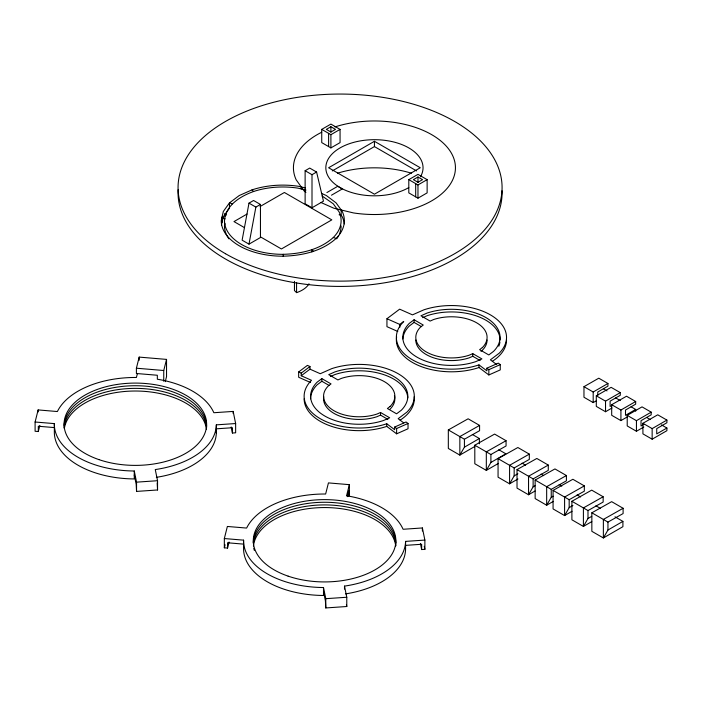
<?xml version="1.0" encoding="UTF-8"?>
<svg xmlns="http://www.w3.org/2000/svg" width="702" height="702" viewBox="0 0 702 702"><rect width="100%" height="100%" fill="white"/><g stroke="black" fill="none" stroke-linecap="round" stroke-linejoin="round"><path stroke-width="1.05" d="M248.991 203.132L242.12 240.172L248.991 244.138L260.451 237.522L260.451 204.457L253.58 200.491L248.991 203.132L255.87 207.099L260.451 204.457M248.991 244.138L255.87 207.099M221.437 225.035L223.324 216.751L229.475 208.178L229.475 202.887L239.259 195.525L252.009 189.882A61.565 35.548 0 0 1 298.727 186.328L305.37 187.917M225.009 223.578L224.464 225.947A58.327 33.67 0 0 0 228.905 238.838M39.83 425.491L38.303 431.537L35.1 431.265L35.1 422.007L38.136 409.924L57.38 411.539A81.002 46.771 0 0 1 136.407 377.474L137.425 373.438M231.186 426.956L232.423 433.02L235.644 432.801L235.644 423.534L233.161 411.416L213.856 412.732A81.002 46.771 0 0 0 157.336 379.229L157.336 375.254L136.399 373.499L136.399 368.208L139.189 357.107L166.541 359.398L166.541 376.597L165.277 381.642M163.75 381.256L163.75 370.507L166.541 359.398M229.063 542.032L227.536 548.069L224.333 547.806L224.333 538.548L227.369 526.465L246.613 528.071A81.002 46.771 0 0 1 325.64 494.015L328.439 482.906L349.368 484.661L349.368 493.918L348.903 495.77L346.806 495.594M224.333 547.806L225.096 544.787M349.368 484.661L346.569 495.761A81.002 46.771 0 0 1 403.088 529.273L422.393 527.957L424.877 540.075L424.877 549.341L421.656 549.561L420.419 543.497M347.35 496.647L348.903 490.479L348.903 495.77M464.426 439.224L464.426 447.165L459.845 455.098L448.324 448.455L448.324 429.931L468.129 418.796L479.58 425.412L479.58 430.703L464.426 439.224L448.324 429.931M490.9 454.51L490.9 462.451L486.319 470.384L474.806 463.741L474.806 445.217L494.603 434.09L506.063 440.698L506.063 445.989L490.9 454.51L474.806 445.217M514.162 467.944L514.162 475.877L509.582 483.818L498.06 477.167L498.06 458.643L517.865 447.516L529.317 454.124L529.317 459.415L514.162 467.944L498.06 458.643M533.125 478.887L533.125 486.828L528.545 494.761L517.023 488.109L517.023 469.594L536.828 458.459L548.28 465.075L548.28 470.366L533.125 478.887L517.023 469.594M551.245 489.355L551.245 497.288L546.665 505.229L535.143 498.578L535.143 480.054L554.949 468.927L566.409 475.535L566.409 480.826L551.245 489.355L535.143 480.054M569.173 499.701L569.173 507.634L564.592 515.575L553.071 508.924L553.071 490.408L572.876 479.273L584.327 485.889L584.327 491.181L569.173 499.701L553.071 490.408M587.986 510.565L587.986 518.506L583.406 526.439L571.893 519.787L571.893 501.272L591.689 490.136L603.15 496.753L603.15 502.044L587.986 510.565L571.893 501.272M607.95 522.086L607.95 530.028L603.369 537.96L591.847 531.317L591.847 512.793L611.653 501.658L623.104 508.274L623.104 513.566L607.95 522.086L591.847 512.793M305.993 190.075L297.885 188.136A58.327 33.67 0 0 0 253.624 191.497C240.426 196.227 225.588 205.195 224.464 220.656A58.327 33.67 0 0 0 282.792 254.335C300.737 253.878 319.621 249.859 333.301 237.495A58.327 33.67 0 0 0 339.127 211.943L333.301 203.826L322.174 196.025M226.553 214.759L224.807 216.076L224.807 213.434M321.419 193.357L326.325 195.525L336.109 202.887L342.251 211.46A61.565 35.548 0 0 1 336.109 238.434C321.665 251.483 301.737 255.73 282.792 256.204A61.565 35.548 0 0 1 221.227 220.656L223.324 211.46L229.475 202.887L232.283 203.826M310.521 382.511L298.657 377.255L298.657 371.963L307.406 365.382L309.977 366.523L309.977 369.164L301.228 375.754L311.512 380.308A55.081 31.801 0 0 0 320.261 418.699A55.081 31.801 0 0 0 386.758 423.754L394.647 429.685L394.647 427.044L406.054 421.99L408.029 423.473L408.029 428.764L396.621 433.818L386.758 426.395A55.081 31.801 0 0 1 304.133 398.85M301.228 375.754L301.228 373.104L309.977 366.523M397.815 331.476L386.942 326.658L386.942 318.726L399.64 309.17L412.486 314.865L423.903 309.81A55.081 31.801 0 0 1 490.391 314.865A55.081 31.801 0 0 1 499.148 353.255L490.391 359.836L496.7 364.592M321.858 378.615L317.12 382.178A48.605 28.062 0 0 0 324.842 416.049A48.605 28.062 0 0 0 383.511 420.507L389.689 417.778L380.528 412.486L377.035 414.031A35.644 20.577 0 0 1 334.012 410.758A35.644 20.577 0 0 1 328.343 385.916L331.028 383.906L321.858 378.615L321.858 381.256L317.12 384.828A48.605 28.062 0 0 0 310.609 398.85M399.789 327.395L399.789 324.421L403.738 321.455A55.081 31.801 0 0 0 412.486 359.836A55.081 31.801 0 0 0 478.983 364.891L486.872 370.832L486.872 368.181L498.28 363.127L500.254 364.619L500.254 369.91L488.846 374.956L478.983 367.541A55.081 31.801 0 0 1 421.595 366.725A55.081 31.801 0 0 1 396.621 336.89M414.092 319.752L409.345 323.324A48.605 28.062 0 0 0 417.076 357.195A48.605 28.062 0 0 0 475.745 361.653L481.923 358.915L472.753 353.624L469.261 355.177A35.644 20.577 0 0 1 426.237 351.904A35.644 20.577 0 0 1 420.577 327.062L423.253 325.044L414.092 319.752L414.092 322.402L409.345 325.965A48.605 28.062 0 0 0 402.869 338.952M480.967 351.298L482.309 350.289A35.644 20.577 0 0 0 487.083 339.996M321.735 129.387L330.905 124.096L340.066 129.387L340.066 142.611L330.905 147.903L321.735 142.611L321.735 129.387L330.905 134.679L340.066 129.387M330.905 126.737L326.325 129.387L330.905 132.029L335.486 129.387L330.905 126.737L330.905 132.187M305.124 170.726L309.714 168.076L316.584 172.043L323.455 201.149L312.004 207.766L305.124 203.791L305.124 170.726L312.004 174.693L316.584 172.043M247.051 214.04L233.985 221.586L244.419 227.615M260.126 206.493L284.389 192.488L331.818 219.866L281.414 248.964L260.547 236.916M374.438 141.295L328.615 167.752L374.438 194.208L420.261 167.752L374.438 141.295L374.438 146.586L332.283 170.919M326.895 192.55L337.776 186.267L342.357 188.917L331.476 195.2M408.801 179.651L417.971 174.359L427.132 179.651L427.132 192.883L417.971 198.175L408.801 192.883L408.801 179.651L417.971 184.942L427.132 179.651M417.971 177.009L413.39 179.651L417.971 182.301L422.551 179.651L417.971 177.009L417.971 182.459M464.426 447.165L479.387 438.522L479.387 443.813M474.736 446.507L459.845 455.098L459.845 436.583L479.58 425.412M595.954 400.991L593.19 402.588L583.967 397.262L583.967 386.679L593.19 392.006L607.941 383.485L607.941 386.135L597.771 392.006L597.771 395.498M490.9 462.451L505.861 453.817L498.815 449.745M611.977 408.002L605.528 411.732L596.296 406.405L596.296 395.823L605.528 401.149L620.278 392.629L620.278 395.279L610.108 401.149L610.108 406.44L611.96 405.379M498.42 463.399L486.319 470.384L486.319 451.869L506.063 440.698M627.369 416.883L620.919 420.612L611.688 415.286L611.688 404.703L620.919 410.029L635.67 401.509L635.67 404.159L625.5 410.029L625.5 415.321L635.67 409.45L635.67 411.214M514.162 475.877L517.9 473.718M517.953 478.983L509.582 483.818L509.582 465.294L529.317 454.124M643.822 427.009L636.442 431.265L627.219 425.938L627.219 415.356L636.442 420.682L651.193 412.162L651.193 414.812L641.023 420.682L641.023 425.974L643.795 424.377M533.125 486.828L534.994 485.749M535.056 491.005L528.545 494.761L528.545 476.246L548.28 465.075M642.918 423.288L652.149 428.615L666.9 420.094L666.9 422.744L656.73 428.615L656.73 433.906L666.9 428.036L666.9 430.677L652.149 439.198L642.918 433.871L642.918 423.288L657.739 414.803L666.9 420.094M551.245 497.288L553.115 496.209M553.176 501.465L546.665 505.229L546.665 486.705L566.409 475.535M569.173 507.634L572.911 505.475M572.033 511.275L564.592 515.575L564.592 497.051L584.327 485.889M587.986 518.506L591.733 516.347M591.786 521.604L583.406 526.439L583.406 507.923L603.15 496.753M607.95 530.028L622.911 521.384L622.911 526.676L603.369 537.96L603.369 519.445L623.104 508.274M583.967 386.679L598.78 378.194L607.941 383.485M596.296 395.823L611.117 387.337L620.278 392.629M611.688 404.703L626.509 396.218L635.67 401.509M627.219 415.356L642.032 406.87L651.193 412.162M422.727 317.655L427.141 315.698A48.605 28.062 0 0 1 500.043 339.996M330.502 376.509L334.907 374.552A48.605 28.062 0 0 1 407.783 397.815M480.089 360.503L472.753 356.274L469.261 357.818A35.644 20.577 0 0 1 415.795 339.996M387.855 419.357L380.528 415.128L377.035 416.672A35.644 20.577 0 0 1 339.803 416.11A35.644 20.577 0 0 1 323.762 396.709M486.872 368.181L488.846 369.664L500.254 364.619M394.647 427.044L396.621 428.527L408.029 423.473M134.266 474.973L136.17 484.257L136.548 491.409L157.546 489.97L157.546 480.712L155.265 469.568A81.002 46.771 0 0 0 216.339 424.859L235.644 423.534M216.339 428.825L232.423 427.729L232.423 433.02M35.1 422.007L54.344 423.613A81.002 46.771 0 0 0 134.266 470.998L136.548 482.151L157.546 480.712M344.498 589.083L344.498 586.109A81.002 46.771 0 0 0 405.572 541.391L424.877 540.075M405.572 545.366L421.656 544.269L421.656 549.561M224.333 538.548L243.576 540.154A81.002 46.771 0 0 0 323.499 587.539L325.781 598.683L346.779 597.253L346.779 606.51L325.781 607.95L325.403 600.798L323.499 591.505M136.399 368.208L163.75 370.507M54.344 427.588L38.303 426.246L38.303 431.537M243.576 544.12L227.536 542.778L227.536 548.069M339.101 214.777L341.198 215.277L342.251 216.751A61.565 35.548 0 0 1 344.252 223.894M333.301 237.495L336.109 238.434M321.042 202.545L333.933 208.248L353.475 212.925A81.002 46.771 0 0 0 454.817 161.96A81.002 46.771 0 0 0 334.898 126.93M223.218 218.024L225.202 218.901M386.942 318.726L399.789 324.421M309.977 369.164L320.261 373.718L331.669 368.664A55.081 31.801 0 0 1 398.166 373.718A55.081 31.801 0 0 1 406.914 412.109L398.166 418.699L403.685 422.85M298.657 371.963L301.228 373.104M374.438 146.586L416.593 170.919M603.36 388.776L607.028 390.891M615.698 397.92L620.278 400.57M631.089 406.8L635.67 409.45M661.398 424.859L666.9 428.036M646.612 417.453L650.28 419.577M414.092 322.402L421.419 326.632M472.332 434.459L479.387 438.522M522.069 463.171L525.596 465.207M541.031 474.122L543.681 475.64M559.161 484.582L561.802 486.109M577.079 494.928L580.607 496.963M595.901 505.791L600.307 508.336M614.978 516.812L622.911 521.384M321.858 381.256L329.194 385.495M305.932 192.374L304.282 191.128L296.191 179.852A81.002 46.771 0 0 1 321.718 132.239M252.009 189.882L253.624 191.497M313.575 251.439L311.951 249.824L311.951 251.939M308.985 283.775A27.545 15.9 0 0 1 296.56 292.637L294.454 290.531L294.454 281.37M424.254 546.305L424.877 549.341M344.498 586.109L346.779 597.253M346.402 604.659L346.779 606.51M215.926 430.774L216.339 432.792A81.002 46.771 0 0 1 156.335 477.342M157.546 489.97L157.169 482.827M652.149 428.615L652.149 439.198M636.442 420.682L636.442 431.265M620.919 410.029L620.919 420.612M605.528 401.149L605.528 411.732M593.19 392.006L593.19 402.588M488.846 369.664L488.846 374.956M478.983 364.891L478.983 367.541M472.753 353.624L472.753 356.274M422.393 527.957L422.393 531.037M417.971 184.942L417.971 198.175M415.681 183.626L415.681 196.85M405.572 541.391L405.572 549.333A81.002 46.771 0 0 1 345.568 593.883M396.621 428.527L396.621 433.818M386.758 423.754L386.758 426.395M380.528 412.486L380.528 415.128M341.198 209.986L341.198 215.277M330.905 134.679L330.905 147.903M328.615 133.354L328.615 146.586M325.781 598.683L325.781 607.95M323.499 587.539L323.499 595.48A81.002 46.771 0 0 1 243.576 548.095L243.576 540.154M312.004 174.693L312.004 207.766M301.272 186.934L301.272 189.057M296.56 282.458L296.56 292.637M283.231 254.299L283.231 256.414M233.161 411.416L233.161 413.469M224.526 220.402L224.526 225.693M222.069 216.979L222.069 222.271M216.339 424.859L216.339 432.792M139.189 357.107L139.189 360.275M136.548 482.151L136.548 491.409M134.266 470.998L134.266 478.939A81.002 46.771 0 0 1 54.344 431.554L54.344 423.613M38.136 409.924L38.136 411.977M502.035 190.768A162.013 93.533 0 0 1 339.154 286.416A162.013 93.533 0 0 1 178.15 189.715M337.513 173.21A77.764 44.902 0 0 1 411.363 173.21M408.801 187.592A48.605 28.062 0 0 1 329.949 179.054A48.605 28.062 0 0 1 372.306 139.716A48.605 28.062 0 0 1 420.463 176.764M341.111 225.947A58.327 33.67 0 0 1 339.54 233.722M338.715 235.512A58.327 33.67 0 0 1 336.67 238.838M414.18 396.779A55.081 31.801 0 0 1 400.14 420.138M394.419 395.63A35.644 20.577 0 0 1 390.084 409.143M253.44 546.024A71.288 41.155 0 0 1 324.578 507.555A71.288 41.155 0 0 1 395.709 546.033M253.44 543.383A71.288 41.155 0 0 1 326.448 504.922A71.288 41.155 0 0 1 395.849 545.542M254.317 550.394A71.288 41.155 0 0 1 253.782 548.253M253.29 542.874A71.288 41.155 0 0 1 324.587 502.263A71.288 41.155 0 0 1 395.849 542.9M64.356 428.413A71.288 41.155 0 0 1 136.285 391.023A71.288 41.155 0 0 1 206.476 429.501M64.11 427.913A71.288 41.155 0 0 1 134.415 388.373A71.288 41.155 0 0 1 206.476 426.851M64.11 425.272A71.288 41.155 0 0 1 137.206 385.74A71.288 41.155 0 0 1 206.616 427.43M506.528 339.996A55.081 31.801 0 0 1 492.365 361.284M499.912 342.085A48.605 28.062 0 0 1 498.824 346.253M390.084 406.493L387.399 408.511L396.569 413.803L401.307 410.24A48.605 28.062 0 0 0 393.576 376.369A48.605 28.062 0 0 0 334.907 371.911L328.738 374.64L337.899 379.931L341.391 378.387A35.644 20.577 0 0 1 384.415 381.66A35.644 20.577 0 0 1 390.084 406.493M482.309 347.639L479.624 349.657L488.794 354.949L493.532 351.386A48.605 28.062 0 0 0 485.81 317.506A48.605 28.062 0 0 0 427.141 313.048L420.963 315.786L430.124 321.077L433.617 319.533A35.644 20.577 0 0 1 476.64 322.797A35.644 20.577 0 0 1 482.309 347.639M225.509 253.729A162.013 93.533 0 0 0 496.56 211.802A162.013 93.533 0 0 0 298.139 97.245A162.013 93.533 0 0 0 225.509 253.729M288.118 576.14A71.288 41.155 0 0 0 395.849 541.321A71.288 41.155 0 0 0 289.75 504.861A71.288 41.155 0 0 0 288.118 576.14M98.885 459.599A71.288 41.155 0 0 0 206.616 424.78A71.288 41.155 0 0 0 100.518 388.329A71.288 41.155 0 0 0 98.885 459.599"/></g></svg>
